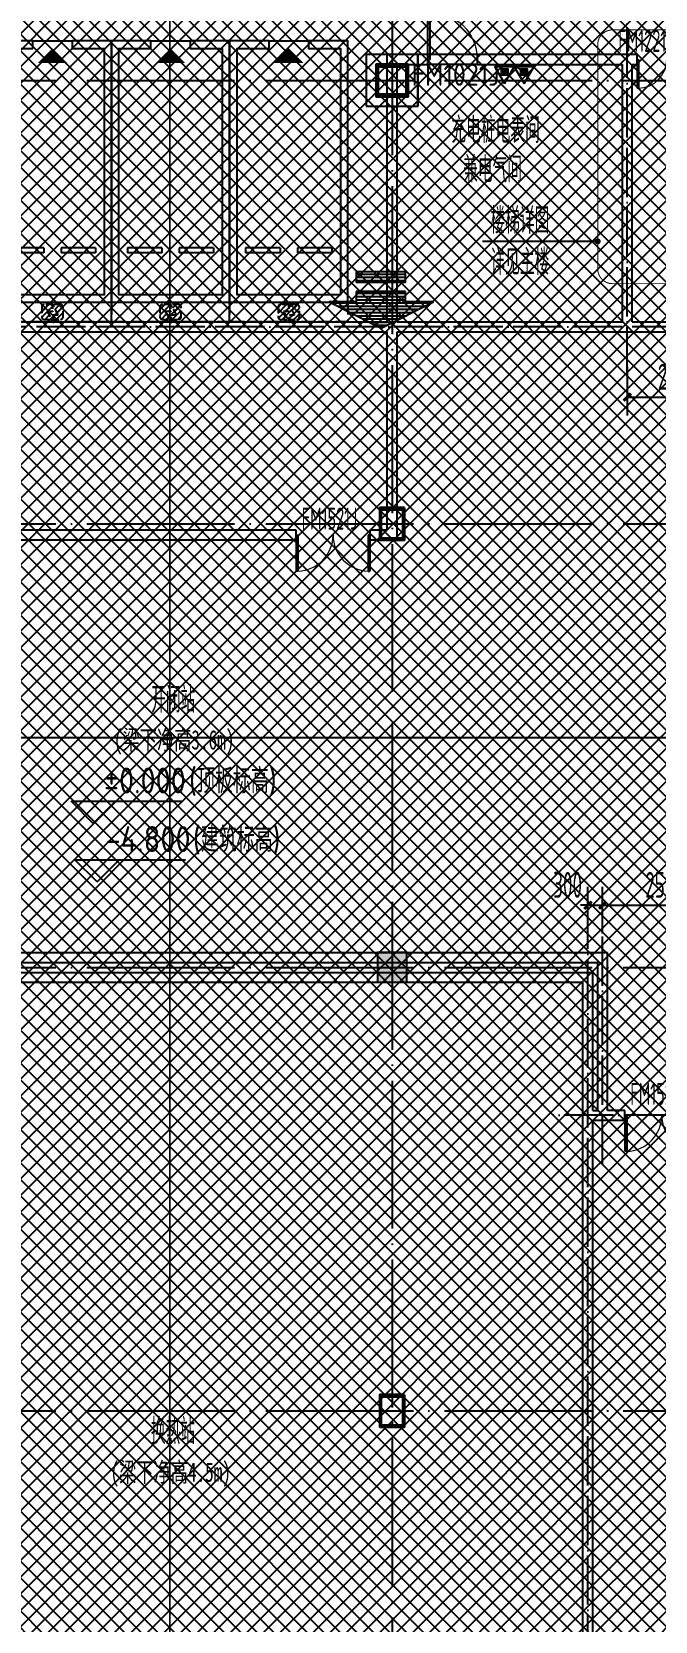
# Model space of a CAD drawing. Extents: x -473190 to 2138458, y -81875 to 2633646.
# Drawn here: x -34617 to -21955, y 123544 to 155797 of the extents above; entities that cross this region are included whole.
import ezdxf

# ---------------------------------------------------------------- set-up
doc = ezdxf.new("R2010")
doc.units = 0
doc.header["$LTSCALE"] = 1000
doc.linetypes.add('DASH', pattern=[0.35, 0.25, -0.1])
doc.linetypes.add('DOTE', pattern=[2.42, 2, -0.2, 0.02, -0.2])
for name, color, linetype in [('00-停车位', 67, 'Continuous'), ('A-COLUMN', 2, 'Continuous'), ('A-PUB_HATCH', 8, 'Continuous'), ('A-ROOM_NAME', 23, 'Continuous'), ('A-WALL', 2, 'Continuous'), ('car', 252, 'Continuous'), ('DIM_ELEV', 3, 'Continuous'), ('DIM_LEAD', 3, 'Continuous'), ('DOOR_FIRE', 4, 'Continuous'), ('DOOR_FIRE_TEXT', 7, 'Continuous'), ('DOTE', 1, 'DOTE'), ('PUB_DIM', 3, 'Continuous'), ('PUB_HATCH', 8, 'Continuous'), ('PUB_TEXT', 7, 'Continuous'), ('SPACE', 7, 'Continuous'), ('W-EQUIP_灭火器', 7, 'Continuous'), ('WINDOW', 4, 'Continuous'), ('WINDOW_TEXT', 7, 'Continuous'), ('索引线', 252, 'Continuous'), ('雨棚投影', 147, 'Continuous')]:
    doc.layers.add(name, color=color, linetype=linetype)
doc.layers.add('钢柱', color=51, linetype='Continuous', lineweight=35)
doc.styles.add('8B2_02', font='tssdeng.shx', dxfattribs={"width": 0.6, "bigfont": 'TSSDCHN.shx'})
doc.styles.add('_TCH_DIM_T3', font='tssdeng.shx', dxfattribs={"width": 0.564706, "bigfont": '@@@tssdchn.shx'})
doc.styles.add('_TCH_WINDOW', font='tssdeng.shx', dxfattribs={"width": 0.8, "height": 3.5, "bigfont": 'tssdchn.shx'})
doc.styles.get("Standard").update_dxf_attribs({"font": 'gbenor.shx', "bigfont": 'gbcbig.shx'})
doc.styles.add('黑体', font='simhei.ttf', dxfattribs={"width": 0.65})
doc.dimstyles.new('_TCH_ARCH&&150', dxfattribs={"dimtxt": 525, "dimasz": 150, "dimexe": 375, "dimexo": 450, "dimgap": 150, "dimtad": 1, "dimdec": 0, "dimzin": 0, "dimdsep": 46, "dimtxsty": '_TCH_DIM_T3', "dimblk": 'ARCHTICK', "dimcen": 0.09, "dimclrt": 7, "dimazin": 2, "dimtfac": 1, "dimtdec": 0, "dimtix": 1, "dimtmove": 2, "dimatfit": 3, "dimfxl": 0, "dimtolj": 1, "dimtzin": 0, "dimarcsym": 0})
pattern_1 = [(180, (1311608.96, -1168846.2), (8e-15, -101.6), [])]

# ---------------------------------------------------------------- blocks, each defined once
blk = doc.blocks.new('车位2400x5300')
at = {"layer": '00-停车位', "color": 251}
for p, q in [((-875, -1000), (-175, -1000)), ((-875, -1100), (-875, -1000)), ((-875, -1100), (-175, -1100)), ((-175, -1100), (-175, -1000)), ((175, -1000), (875, -1000)), ((175, -1100), (175, -1000)), ((175, -1100), (875, -1100)), ((875, -1100), (875, -1000)), ((400, -5300), (-400, -5300))]:
    blk.add_line(p, q, dxfattribs=at)
blk.add_lwpolyline([(400, -5150), (400, -5300), (1200, -5300), (1200, 0), (-1200, 0), (-1200, -5300), (-400, -5300), (-400, -5150), (-1050, -5150), (-1050, -150), (1050, -150), (1050, -5150), (400, -5150)], dxfattribs=at)
blk.add_lwpolyline([(0, -5150, 0, 600, 0), (0, -4850, 600, 600, 0)], format="xyseb", dxfattribs=at)
blk = doc.blocks.new('A$C2EF10B80')
at = {"layer": 'A-PUB_HATCH'}
h = blk.add_hatch(dxfattribs=at)
h.set_pattern_fill('ANSI31', color=256, scale=50, angle=-16.4434)
h.set_pattern_definition([(45, (6188.46, 7099.97), (-56.1266, 56.1266), [])])
h.paths.add_polyline_path([(-983, -100, 0.414214), (-1033, -50), (-1184, -50), (-1091, -207), (-1210, -207), (-1204, -250), (-983, -250)])
h.paths.add_polyline_path([(-983, -250), (-1204, -250), (-1190, -350), (-1033, -350, 0.414213), (-983, -300)])
h.paths.add_polyline_path([(-1262, -250), (-1417, -250), (-1417, -300, 0.414215), (-1367, -350), (-1207, -350)])
h.paths.add_polyline_path([(-1221, -50), (-1367, -50, 0.414214), (-1417, -100), (-1417, -250), (-1262, -250), (-1320, -146), (-1212, -146)])
at = {"layer": 'car', "linetype": 'DASH', "ltscale": 0.5}
blk.add_line((-1367, -350), (-1033, -350), dxfattribs=at)
at = {"layer": 'car', "linetype": 'DASH'}
blk.add_lwpolyline([(-2400, 0), (0, 0), (0, -400), (-2400, -400)], close=True, dxfattribs=at)
at = {"layer": 'car', "linetype": 'DASH', "ltscale": 0.5}
blk.add_lwpolyline([(-1320, -146), (-1185, -390), (-1210, -207), (-1091, -207), (-1227, 23), (-1212, -146)], close=True, dxfattribs=at)
for points in [[(-1367, -50, 0.414214), (-1417, -100), (-1417, -300)], [(-1033, -350, 0.414214), (-983, -300), (-983, -100, 0.414214), (-1033, -50), (-1367, -50)]]:
    blk.add_lwpolyline(points, format="xyb", dxfattribs=at)
at = {"layer": 'car', "linetype": 'DASH'}
blk.add_arc((-1367, -300), 50, 180, 270, dxfattribs=at)
blk = doc.blocks.new('TH66')
h = blk.add_hatch()
h.set_pattern_fill('ANSI31', color=246, scale=64, angle=135, style=0)
h.set_pattern_definition(pattern_1)
h.paths.add_polyline_path([(1277447, 511619), (1277447, 511948), (1278305, 511948), (1276651, 512782), (1274986, 511948), (1275880, 511948), (1275880, 511619)])
h = blk.add_hatch()
h.set_pattern_fill('ANSI31', color=246, scale=64, angle=135, style=0)
h.set_pattern_definition(pattern_1)
h.paths.add_polyline_path([(1277447, 510999), (1277447, 511335), (1275880, 511335), (1275880, 510999)])
at = {"color": 2}
for p, q in [((1276651, 512782), (1274986, 511948)), ((1278305, 511948), (1276651, 512782)), ((1274986, 511948), (1275880, 511948)), ((1275880, 511948), (1275880, 511619)), ((1275880, 511619), (1277447, 511619)), ((1277447, 511948), (1278305, 511948)), ((1277447, 511619), (1277447, 511948)), ((1275880, 511335), (1277447, 511335)), ((1275880, 511335), (1275880, 510999)), ((1275880, 510999), (1277447, 510999)), ((1277447, 510999), (1277447, 511335))]:
    blk.add_line(p, q, dxfattribs=at)
blk = doc.blocks.new('A$C145B3C7C')
at = {"xscale": 0.6400000000000002, "yscale": 0.6400000000000002, "zscale": 0.6400000000000002, "rotation": 180}
blk.add_blockref('TH66', (872882, 317000), dxfattribs=at)
blk = doc.blocks.new('A$C00330F2E')
at = {"layer": 'A-COLUMN'}
for p, q in [((27375, 200), (26325, 200)), ((26325, 200), (26325, -850)), ((27375, -850), (27375, 200)), ((26325, -850), (27375, -850))]:
    blk.add_line(p, q, dxfattribs=at)
at = {"layer": '钢柱', "color": 4, "lineweight": 35}
for points in [[(27175, 0), (26525, 0), (26525, -650), (27175, -650)], [(27135, -610), (26565, -610), (26565, -40), (27135, -40)], [(27100, -9000), (26600, -9000), (26600, -9650), (27100, -9650)], [(27070, -9620), (26630, -9620), (26630, -9030), (27070, -9030)], [(27100, -27000), (26600, -27000), (26600, -27650), (27100, -27650)], [(27070, -27620), (26630, -27620), (26630, -27030), (27070, -27030)]]:
    blk.add_lwpolyline(points, close=True, dxfattribs=at)
blk = doc.blocks.new('A$C4F5A101F')
at = {"layer": 'DOTE', "color": 16, "linetype": 'DOTE', "ltscale": 1.5}
for p, q in [((-229939.7, 16373.7), (-229939.7, -213765.2)), ((-297848.4, -3257.4), (-173939.7, -3257.4)), ((-297848.4, -12257.4), (-173939.7, -12257.4)), ((-297848.4, -21257.4), (-173939.7, -21257.4)), ((-297848.4, -30257.4), (-173939.7, -30257.4))]:
    blk.add_line(p, q, dxfattribs=at)
blk = doc.blocks.new('_ArchTick')
at = {"color": 0, "linetype": 'ByBlock', "const_width": 0.4}
blk.add_lwpolyline([(-0.5, -0.5), (0.5, 0.5)], dxfattribs=at)
blk = doc.blocks.new('*D5587')
at = {"layer": 'Defpoints', "color": 0, "transparency": 16777216}
for p in [(32000, -3037), (31700, -4064), (32000, -4064)]:
    blk.add_point(p, dxfattribs=at)
at = {"layer": 'PUB_DIM', "color": 0, "lineweight": -2, "transparency": 16777216}
for p, q in [((31700, -3614), (31700, -2662)), ((32000, -3614), (32000, -2662)), ((31700, -3037), (31550, -3037)), ((31700, -3037), (32000, -3037)), ((32000, -3037), (32150, -3037))]:
    blk.add_line(p, q, dxfattribs=at)
at = {"layer": 'PUB_DIM', "color": 0, "lineweight": -2, "transparency": 16777216, "xscale": 150, "yscale": 150, "zscale": 150}
blk.add_blockref('_ArchTick', (31700, -3037), dxfattribs=at)
at = {"layer": 'PUB_DIM', "color": 0, "lineweight": -2, "transparency": 16777216, "xscale": 150, "yscale": 150, "zscale": 150, "rotation": 180}
blk.add_blockref('_ArchTick', (32000, -3037), dxfattribs=at)
at = {"layer": 'PUB_DIM', "color": 7, "transparency": 16777216, "insert": (31288, -2624), "char_height": 525, "attachment_point": 5, "style": '_TCH_DIM_T3'}
blk.add_mtext('\\A1;300', dxfattribs=at)
blk = doc.blocks.new('*D5588')
at = {"layer": 'Defpoints', "color": 0, "transparency": 16777216}
for p in [(34525, -3037), (32000, -4064), (34525, -4064)]:
    blk.add_point(p, dxfattribs=at)
at = {"layer": 'PUB_DIM', "color": 0, "lineweight": -2, "transparency": 16777216}
for p, q in [((32000, -3614), (32000, -2662)), ((34525, -3614), (34525, -2662)), ((32000, -3037), (34525, -3037))]:
    blk.add_line(p, q, dxfattribs=at)
at = {"layer": 'PUB_DIM', "color": 0, "lineweight": -2, "transparency": 16777216, "xscale": 150, "yscale": 150, "zscale": 150, "rotation": 180}
blk.add_blockref('_ArchTick', (32000, -3037), dxfattribs=at)
at = {"layer": 'PUB_DIM', "color": 0, "lineweight": -2, "transparency": 16777216, "xscale": 150, "yscale": 150, "zscale": 150}
blk.add_blockref('_ArchTick', (34525, -3037), dxfattribs=at)
at = {"layer": 'PUB_DIM', "color": 7, "transparency": 16777216, "insert": (33263, -2624), "char_height": 525, "attachment_point": 5, "style": '_TCH_DIM_T3'}
blk.add_mtext('\\A1;2525', dxfattribs=at)
blk = doc.blocks.new('*D5595')
at = {"layer": 'Defpoints', "color": 0, "transparency": 16777216}
for p in [(32500, 8339), (34525, 8339), (34525, 7273)]:
    blk.add_point(p, dxfattribs=at)
at = {"layer": 'PUB_DIM', "color": 0, "lineweight": -2, "transparency": 16777216}
for p, q in [((32500, 7889), (32500, 6898)), ((34525, 7889), (34525, 6898)), ((32500, 7273), (34525, 7273))]:
    blk.add_line(p, q, dxfattribs=at)
at = {"layer": 'PUB_DIM', "color": 0, "lineweight": -2, "transparency": 16777216, "xscale": 150, "yscale": 150, "zscale": 150, "rotation": 180}
blk.add_blockref('_ArchTick', (32500, 7273), dxfattribs=at)
at = {"layer": 'PUB_DIM', "color": 0, "lineweight": -2, "transparency": 16777216, "xscale": 150, "yscale": 150, "zscale": 150}
blk.add_blockref('_ArchTick', (34525, 7273), dxfattribs=at)
at = {"layer": 'PUB_DIM', "color": 7, "transparency": 16777216, "insert": (33513, 7686), "char_height": 525, "attachment_point": 5, "style": '_TCH_DIM_T3'}
blk.add_mtext('\\A1;2025', dxfattribs=at)
blk = doc.blocks.new('$TwtSys$00000546')
h = blk.add_hatch()
h.set_pattern_fill('ANSI31', color=256, scale=200, style=0)
h.set_pattern_definition([(45, (-38543.802, -6670.83), (-17.67767, 17.67767), [])])
h.paths.add_polyline_path([(-65, 174), (65, 174), (65, 44), (-65, 44)])
for points in [[(0, 344), (-198, 0), (198, 0)], [(-65, 174), (65, 174), (65, 44), (-65, 44)]]:
    blk.add_lwpolyline(points, close=True)
blk = doc.blocks.new('_FZH')
blk.add_lwpolyline([(-0.5, -0.5), (0.5, -0.5), (0.5, 0.5), (-0.5, 0.5)], close=True)
at = {"layer": 'PUB_HATCH'}
blk.add_solid([(-0.5, -0.5), (0.5, -0.5), (-0.5, 0.5), (0.5, 0.5)], dxfattribs=at)
blk = doc.blocks.new('zzzzzzzzzzzzzzzz')
at = {"layer": 'A-COLUMN'}
for p, q in [((-44684, -174735), (-45734, -174735)), ((-45734, -174735), (-45734, -175785)), ((-44684, -175785), (-44684, -174735)), ((-45734, -175785), (-44684, -175785)), ((-44959, -183935), (-45459, -183935)), ((-45459, -183935), (-45459, -184585)), ((-44959, -184585), (-44959, -183935)), ((-45459, -184585), (-44959, -184585))]:
    blk.add_line(p, q, dxfattribs=at)
blk.add_blockref('A$C00330F2E', (-72059, -174935))
at = {"layer": 'A-COLUMN', "xscale": 600, "yscale": 600, "zscale": 600, "rotation": 90}
blk.add_blockref('_FZH', (-45209, -193260), dxfattribs=at)
blk = doc.blocks.new('ADFASDF')
h = blk.add_hatch()
h.set_pattern_fill('ANSI37', color=8, scale=150)
h.set_pattern_definition([(45, (0, 0), (-168.3798, 168.3798), []), (135, (0, 0), (-168.3798, -168.3798), [])])
h.paths.add_polyline_path([(521397, 239186), (521397, 224886), (539697, 224886), (539697, 169261), (524947, 169261), (524947, 171211), (527822, 171211), (527922, 176611), (501318, 176611), (501125, 109884), (530547, 109887), (530547, 107449), (538188, 100503), (536147, 98236), (540086, 94690), (517812, 69953), (517812, 59790), (482108, 20136), (405247, 20136), (405247, 26086), (391997, 40436), (391997, 64736), (399997, 64738), (399997, 239186), (409022, 239186)])
blk = doc.blocks.new('$DorLib2D$00000002')
for p, q in [((-0.5, 0), (-0.5, 0.4875)), ((-0.475, 0.4875), (-0.5, 0.4875)), ((-0.475, 0), (-0.475, 0.4875)), ((0.475, 0), (0.475, 0.4875)), ((0.475, 0.4875), (0.5, 0.4875)), ((0.5, 0), (0.5, 0.4875)), ((-0.5, 0), (-0.475, 0)), ((0.5, 0), (0.475, 0))]:
    blk.add_line(p, q)
at = {"lineweight": 13}
for centre, start, end in [((-0.4875, 0), 0, 88.53072), ((0.4875, 0), 91.46928, 180)]:
    blk.add_arc(centre, 0.4875, start, end, dxfattribs=at)
blk = doc.blocks.new('$DorLib2D$00000001')
for p, q in [((0.45, 0.975), (0.5, 0.975)), ((0.45, 0), (0.45, 0.975)), ((0.5, 0), (0.5, 0.975)), ((0.5, 0), (0.45, 0))]:
    blk.add_line(p, q)
at = {"lineweight": 13}
blk.add_arc((0.475, 0), 0.975, 91.4693, 180, dxfattribs=at)
blk = doc.blocks.new('A$C2B5B1B2C')
at = {"layer": 'DOTE', "linetype": 'DOTE', "ltscale": 0.5}
for p, q in [((32500, 7700), (32500, 15125)), ((51750, 8700), (10300, 8700)), ((32000, -8300), (32000, -3100)), ((31700, -25700), (31700, -3500)), ((35850, -7300), (31000, -7300))]:
    blk.add_line(p, q, dxfattribs=at)
at = {"layer": 'PUB_DIM'}
for p1, p2, distance, picture, middle in [((32500, 8338.8), (34525, 8338.8), -1065.8, '*D5595', (33512.5, 7685.5)), ((32000, -4063.7), (34525, -4063.7), 1027, '*D5588', (33262.5, -2624.2))]:
    dim = blk.add_aligned_dim(p1=p1, p2=p2, distance=distance, dimstyle='_TCH_ARCH&&150', dxfattribs=at)
    dim.commit()
    dim.dimension.update_dxf_attribs({"geometry": picture, "text_midpoint": middle})
dim = blk.add_linear_dim(base=(32000, -3036.7), p1=(31700, -4063.7), p2=(32000, -4063.7), angle=0, dimstyle='_TCH_ARCH&&150', dxfattribs=at)
dim.commit()
dim.dimension.update_dxf_attribs({"geometry": '*D5587', "text_midpoint": (31288.3, -2624.2), "dimtype": 161})

msp = doc.modelspace()

# ---------------------------------------------------------------- linework, layer by layer
at = {"linetype": 'DASH', "const_width": 40}
for points in [[(-31812.5, 185852.5), (-31812.5, -64250)], [(-90723.6, 141471.9), (133656.7, 141471.9)]]:
    msp.add_lwpolyline(points, dxfattribs=at)
at = {"layer": 'A-WALL'}
for p, q in [((-27397.7, 149910.6), (-27397.7, 155335.6)), ((-26572.7, 155335.6), (-27397.7, 155335.6)), ((-27197.7, 149910.6), (-27197.7, 155135.6)), ((-27197.7, 155135.6), (-26572.7, 155135.6)), ((-26572.7, 155135.6), (-26572.7, 155335.6)), ((-22522.7, 155335.6), (-25572.7, 155335.6)), ((-25572.7, 155335.6), (-25572.7, 155135.6)), ((-25572.7, 155135.6), (-22622.7, 155135.6)), ((-22622.7, 149910.6), (-22622.7, 155135.6)), ((-22322.7, 155335.6), (-22522.7, 155335.6)), ((-22422.7, 149910.6), (-22422.7, 155135.6)), ((-22422.7, 155135.6), (-22322.7, 155135.6)), ((-22322.7, 155135.6), (-22322.7, 155335.6)), ((-43822.7, 149910.6), (-27397.7, 149910.6)), ((-43622.7, 149710.6), (-27397.7, 149710.6)), ((-27397.7, 145685.6), (-27397.7, 149710.6)), ((-27197.7, 149910.6), (-22622.7, 149910.6)), ((-27197.7, 145485.6), (-27197.7, 149710.6)), ((-27197.7, 149710.6), (-22522.7, 149710.6)), ((-22522.7, 149710.6), (-20722.7, 149710.6)), ((-22422.7, 149910.6), (-20622.7, 149910.6)), ((-29247.7, 145685.6), (-36297.7, 145685.6)), ((-36297.7, 145485.6), (-29247.7, 145485.6)), ((-29247.7, 145485.6), (-29247.7, 145685.6)), ((-27397.7, 145685.6), (-27747.7, 145685.6)), ((-27747.7, 145685.6), (-27747.7, 145485.6)), ((-27747.7, 145485.6), (-27197.7, 145485.6)), ((-36297.7, 137110.6), (-27297.7, 137110.6)), ((-27297.7, 137110.6), (-22922.7, 137110.6)), ((-22922.7, 133910.6), (-22922.7, 137110.6)), ((-36297.7, 136910.6), (-27297.7, 136910.6)), ((-27297.7, 136910.6), (-23122.7, 136910.6)), ((-23122.7, 133910.6), (-23122.7, 136910.6)), ((-36297.7, 136710.6), (-27297.7, 136710.6)), ((-36297.7, 136510.6), (-27297.7, 136510.6)), ((-27297.7, 136710.6), (-23222.7, 136710.6)), ((-27297.7, 136510.6), (-23422.7, 136510.6)), ((-23422.7, 133810.6), (-23422.7, 136510.6)), ((-23222.7, 133910.6), (-23222.7, 136710.6)), ((-23222.7, 133910.6), (-23122.7, 133910.6)), ((-22572.7, 133910.6), (-22922.7, 133910.6)), ((-22572.7, 133710.6), (-22572.7, 133910.6)), ((-23422.7, 120222.2), (-23422.7, 133810.6)), ((-23222.7, 133710.6), (-23022.7, 133710.6)), ((-23222.7, 120122.2), (-23222.7, 133710.6)), ((-23022.7, 133710.6), (-22572.7, 133710.6))]:
    msp.add_line(p, q, dxfattribs=at)
at = {"layer": 'DIM_ELEV'}
for p, q in [((-33368.9, 139733.9), (-33818.9, 140183.9)), ((-33818.9, 140183.9), (-31573, 140183.9)), ((-33368.9, 139733.9), (-32918.9, 140183.9)), ((-33291.3, 138544.7), (-33741.3, 138994.7)), ((-33741.3, 138994.7), (-31495.3, 138994.7)), ((-33291.3, 138544.7), (-32841.3, 138994.7))]:
    msp.add_line(p, q, dxfattribs=at)
at = {"layer": 'DIM_LEAD'}
for p, q in [((-24358.7, 151544.1), (-25460.1, 151544.1)), ((-23122.7, 151544.1), (-24358.7, 151544.1)), ((-23122.7, 151544.1), (-24358.7, 151544.1)), ((-23122.7, 151544.1), (-24358.7, 151544.1)), ((-23122.7, 151544.1), (-24358.7, 151544.1))]:
    msp.add_line(p, q, dxfattribs=at)
at = {"layer": 'DIM_LEAD', "const_width": 60}
msp.add_lwpolyline([(-23092.7, 151544.1, 1), (-23152.7, 151544.1, 1)], format="xyb", close=True, dxfattribs=at)
msp.add_lwpolyline([(-23092.7, 151544.1, 1), (-23152.7, 151544.1, 1)], format="xyb", close=True, dxfattribs=at)
msp.add_lwpolyline([(-23092.7, 151544.1, 1), (-23152.7, 151544.1, 1)], format="xyb", close=True, dxfattribs=at)
msp.add_lwpolyline([(-23092.7, 151544.1, 1), (-23152.7, 151544.1, 1)], format="xyb", close=True, dxfattribs=at)
at = {"layer": 'WINDOW'}
for p, q in [((-25572.7, 155335.6), (-26572.7, 155335.6)), ((-25572.7, 155135.6), (-26572.7, 155135.6))]:
    msp.add_line(p, q, dxfattribs=at)
at = {"layer": '索引线', "linetype": 'DASH', "const_width": 20}
msp.add_lwpolyline([(-12972.7, 150685.6), (-22822.7, 150685.6, -0.4142136), (-23122.7, 150985.6), (-23122.7, 155535.6, -0.4142136), (-22822.7, 155835.6), (-12972.7, 155835.6, -0.4142136), (-12672.7, 155535.6), (-12672.7, 150985.6, -0.4142136)], format="xyb", close=True, dxfattribs=at)

# ---------------------------------------------------------------- block references
for name, p in [('A$C145B3C7C', (-83346.8, 160964.8)), ('ADFASDF', (-477545, -71625.7)), ('A$C2B5B1B2C', (-55022.7, 141110.6)), ('A$C00330F2E', (-54147.7, 155135.6))]:
    msp.add_blockref(name, p)
at = {"rotation": 179.9999973237665}
for p in [(-35397.7, 149910.6), (-32997.7, 149910.6), (-30597.7, 149910.6)]:
    msp.add_blockref('A$C2EF10B80', p, dxfattribs=at)
at = {"layer": '00-停车位', "rotation": 180}
for p in [(-34197.7, 150310.6), (-31797.7, 150310.6), (-29397.7, 150310.6)]:
    msp.add_blockref('车位2400x5300', p, dxfattribs=at)
at = {"layer": 'DOOR_FIRE'}
ref = msp.add_blockref('$DorLib2D$00000002', (-21722.7, 155235.6), dxfattribs=dict(at, xscale=1200, yscale=1200, zscale=200, rotation=180))
ref.add_attrib('A', 'FM1221Y-BT', (-22706.5, 155389.9), dxfattribs={"layer": 'DOOR_FIRE_TEXT', "height": 446.25, "style": '_TCH_WINDOW', "width": 0.564706})
ref = msp.add_blockref('$DorLib2D$00000002', (-28497.7, 145585.6), dxfattribs=dict(at, xscale=-1500, yscale=-1500, zscale=200, rotation=7.411229568156197e-12))
ref.add_attrib('A', 'FM1521J', (-29137.4, 145695.5), dxfattribs={"layer": 'DOOR_FIRE_TEXT', "height": 446.25, "style": '_TCH_WINDOW', "width": 0.564706})
ref = msp.add_blockref('$DorLib2D$00000002', (-21822.7, 133810.6), dxfattribs=dict(at, xscale=-1500, yscale=-1500, zscale=200))
ref.add_attrib('A', 'FM1521J', (-22462.4, 134020.5), dxfattribs={"layer": 'DOOR_FIRE_TEXT', "height": 446.25, "style": '_TCH_WINDOW', "width": 0.564706})
at = {"layer": 'W-EQUIP_灭火器', "rotation": 180.0000000000075}
for p in [(-25015.4, 155088.3), (-24618.7, 155088.3)]:
    msp.add_blockref('$TwtSys$00000546', p, dxfattribs=at)
at = {"layer": 'WINDOW'}
ref = msp.add_blockref('$DorLib2D$00000001', (-26072.7, 155235.6), dxfattribs=dict(at, xscale=1000, yscale=-1000, zscale=1000, rotation=180.0000000000028))
ref.add_attrib('A', 'FM1021J', (-26904.1, 154701.4), dxfattribs={"layer": 'WINDOW_TEXT', "height": 450})
at = {"layer": '索引线', "color": 0}
msp.add_blockref('zzzzzzzzzzzzzzzz', (17910.9, 330071), dxfattribs=at)
at = {"layer": '雨棚投影', "linetype": 'DASH', "lineweight": -3, "ltscale": 2}
msp.add_blockref('A$C4F5A101F', (202642, 158068), dxfattribs=at)

# ---------------------------------------------------------------- texts
at = {"layer": 'A-ROOM_NAME', "style": '8B2_02', "width": 0.6}
for s, p in [('充电桩电表间', (-26095, 153537.1)), ('兼电气间', (-25856.8, 152739.6)), ('开闭站', (-32193.1, 141979.8)), ('换热站', (-32198.4, 127135.7))]:
    msp.add_text(s, height=525, dxfattribs=at).set_placement(p)
at = {"layer": 'PUB_TEXT', "style": '8B2_02', "width": 0.6}
for s, p in [('楼梯详图', (-25302.6, 151701.6)), ('详见主楼', (-25302.6, 150861.6))]:
    msp.add_text(s, height=525, dxfattribs=at).set_placement(p)
at = {"layer": 'PUB_TEXT'}
for s, height, p in [('%%P0.000', 525, (-33149.6, 140341.4)), ('(顶板标高)', 506.38, (-31423, 140341.4)), ('-4.800', 525, (-33115.7, 139152.2)), ('(建筑标高)', 506.38, (-31345.3, 139152.2))]:
    msp.add_text(s, height=height, dxfattribs=at).set_placement(p)
at = {"layer": 'SPACE', "color": 1, "style": '黑体', "width": 0.65}
for s, p in [('(梁下净高3.6m)', (-32947.6, 141232.7)), ('(梁下净高4.5m)', (-33017, 126374))]:
    msp.add_text(s, height=394.3, dxfattribs=at).set_placement(p)

doc.saveas('drawing.dxf')
